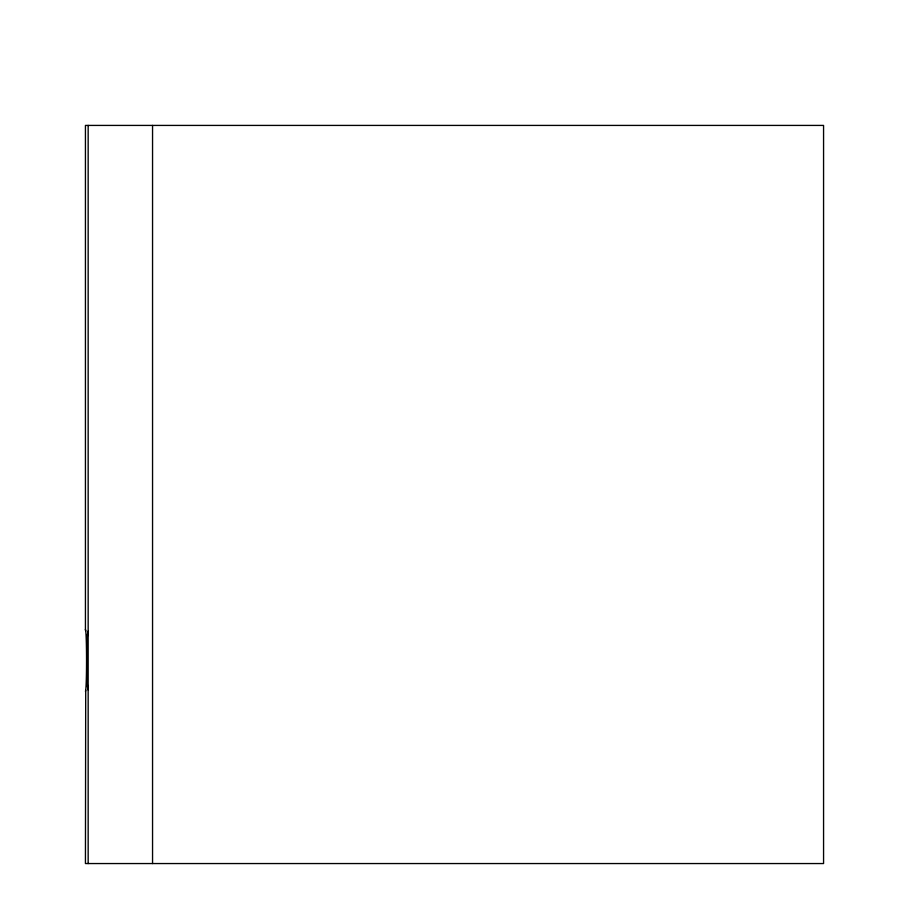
<?xml version="1.0" encoding="UTF-8"?>
<svg xmlns="http://www.w3.org/2000/svg" width="909" height="909" viewBox="0 0 909 909"><rect width="100%" height="100%" fill="white"/><g stroke="black" fill="none" stroke-linecap="round" stroke-linejoin="round"><path stroke-width="1.36" d="M88.366 690.272A30.758 3.284 -90 0 1 87.571 687.193L87.162 682.307A30.724 1.079 -90 0 1 87.162 638.811L87.571 633.925A30.758 3.284 -90 0 1 88.366 630.857M87.196 638.811L87.537 633.925M85.707 630.857L85.446 629.812M85.707 690.272L85.435 863.55L823.565 863.55L823.565 125.419L85.435 125.419L85.435 629.88M85.446 691.317L85.435 691.249A30.758 1.125 -90 0 0 86.537 660.559A30.758 1.125 -90 0 0 85.412 629.801M87.537 687.193L87.196 682.307M152.553 125.419L152.553 863.55M88.162 125.419L88.162 863.55"/></g></svg>
